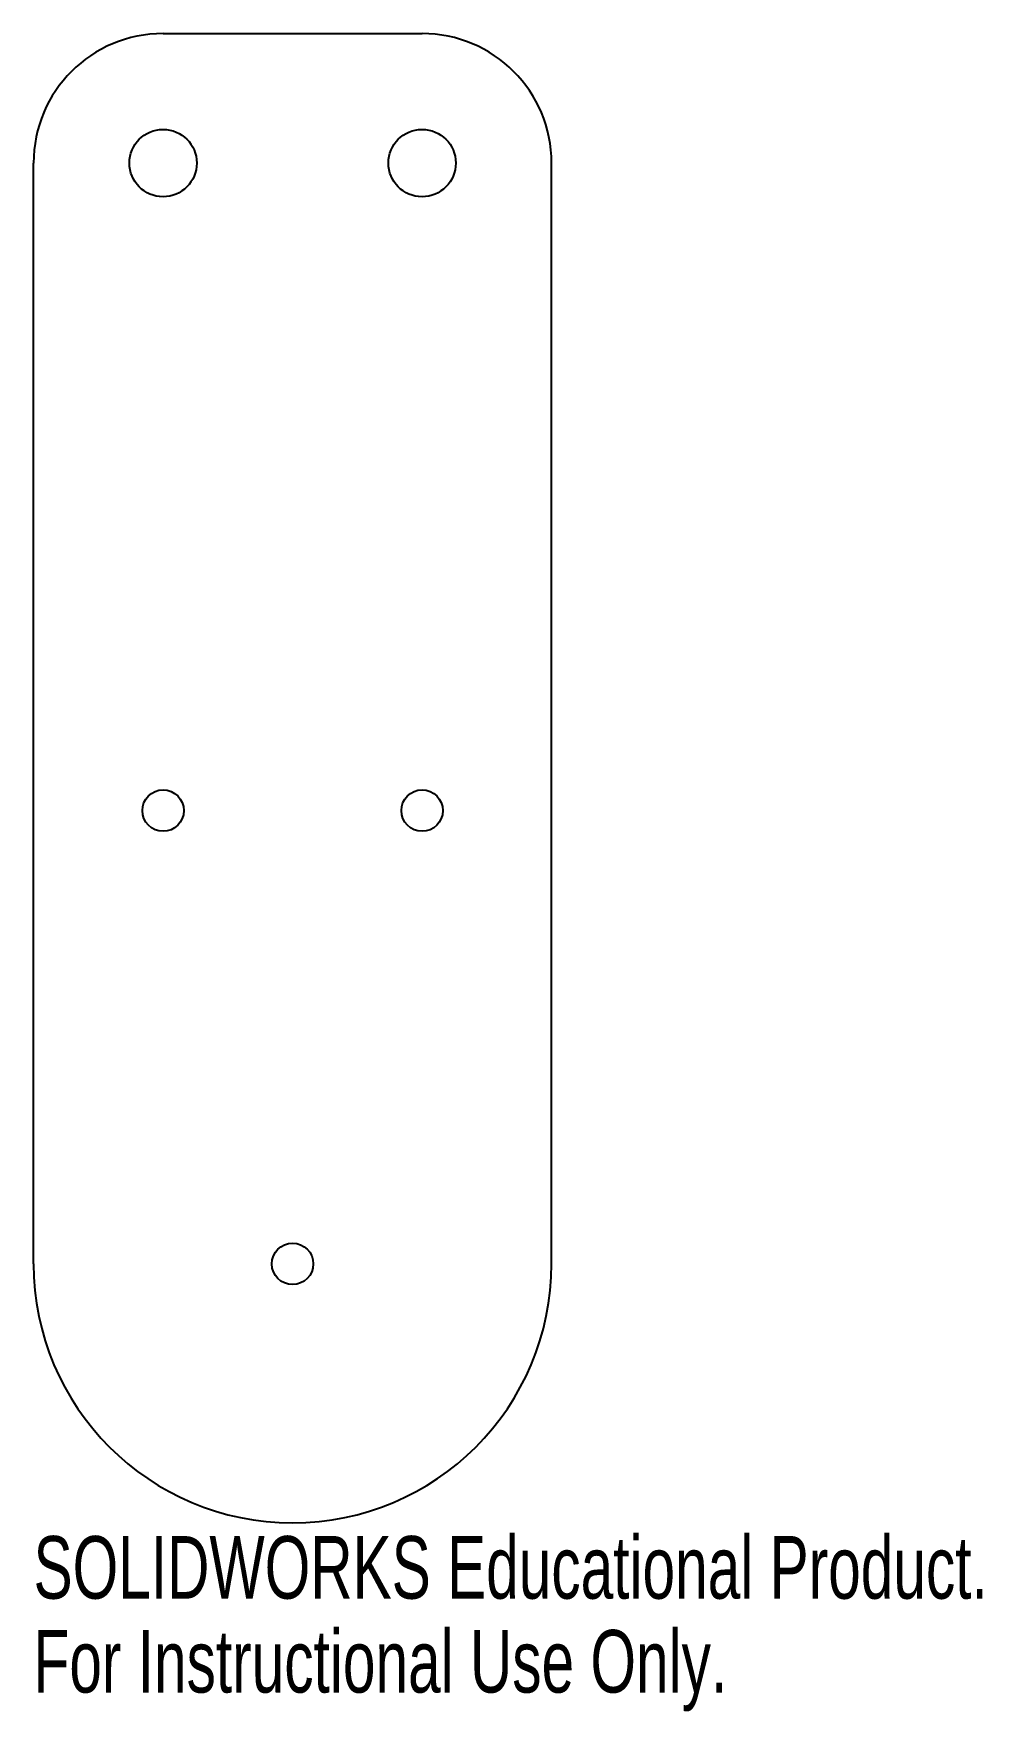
# Model space of a CAD drawing. Header units: millimetres. Extents: x 0 to 73, y -35 to 95.
import ezdxf

# ---------------------------------------------------------------- set-up
doc = ezdxf.new("R2010")
doc.units = ezdxf.units.MM
doc.styles.add('SLDTEXTSTYLE0', font='TXT', dxfattribs={"width": 0.7})

msp = doc.modelspace()

# ---------------------------------------------------------------- linework, layer by layer
at = {"color": 7, "linetype": 'Continuous', "lineweight": 25}
for p, q in [((10, 95), (30, 95)), ((0, 0), (0, 85)), ((40, 0), (40, 85))]:
    msp.add_line(p, q, dxfattribs=at)
for centre, radius in [((10, 85), 2.6), ((30, 85), 2.6), ((10, 35), 1.6), ((30, 35), 1.6), ((20, 0), 1.6)]:
    msp.add_circle(centre, radius, dxfattribs=at)
for centre, radius, start, end in [((10, 85), 10, 90, 180), ((30, 85), 10, 0, 90), ((20, 0), 20, 180, 0)]:
    msp.add_arc(centre, radius, start, end, dxfattribs=at)

# ---------------------------------------------------------------- texts
at = {"color": 7, "linetype": 'Continuous', "char_height": 4.8336, "attachment_point": 1, "style": 'SLDTEXTSTYLE0'}
for s, insert in [('SOLIDWORKS Educational Product.', (0, -21.02)), ('For Instructional Use Only.', (0, -28.27))]:
    msp.add_mtext(s, dxfattribs=dict(at, insert=insert))

doc.saveas('drawing.dxf')
